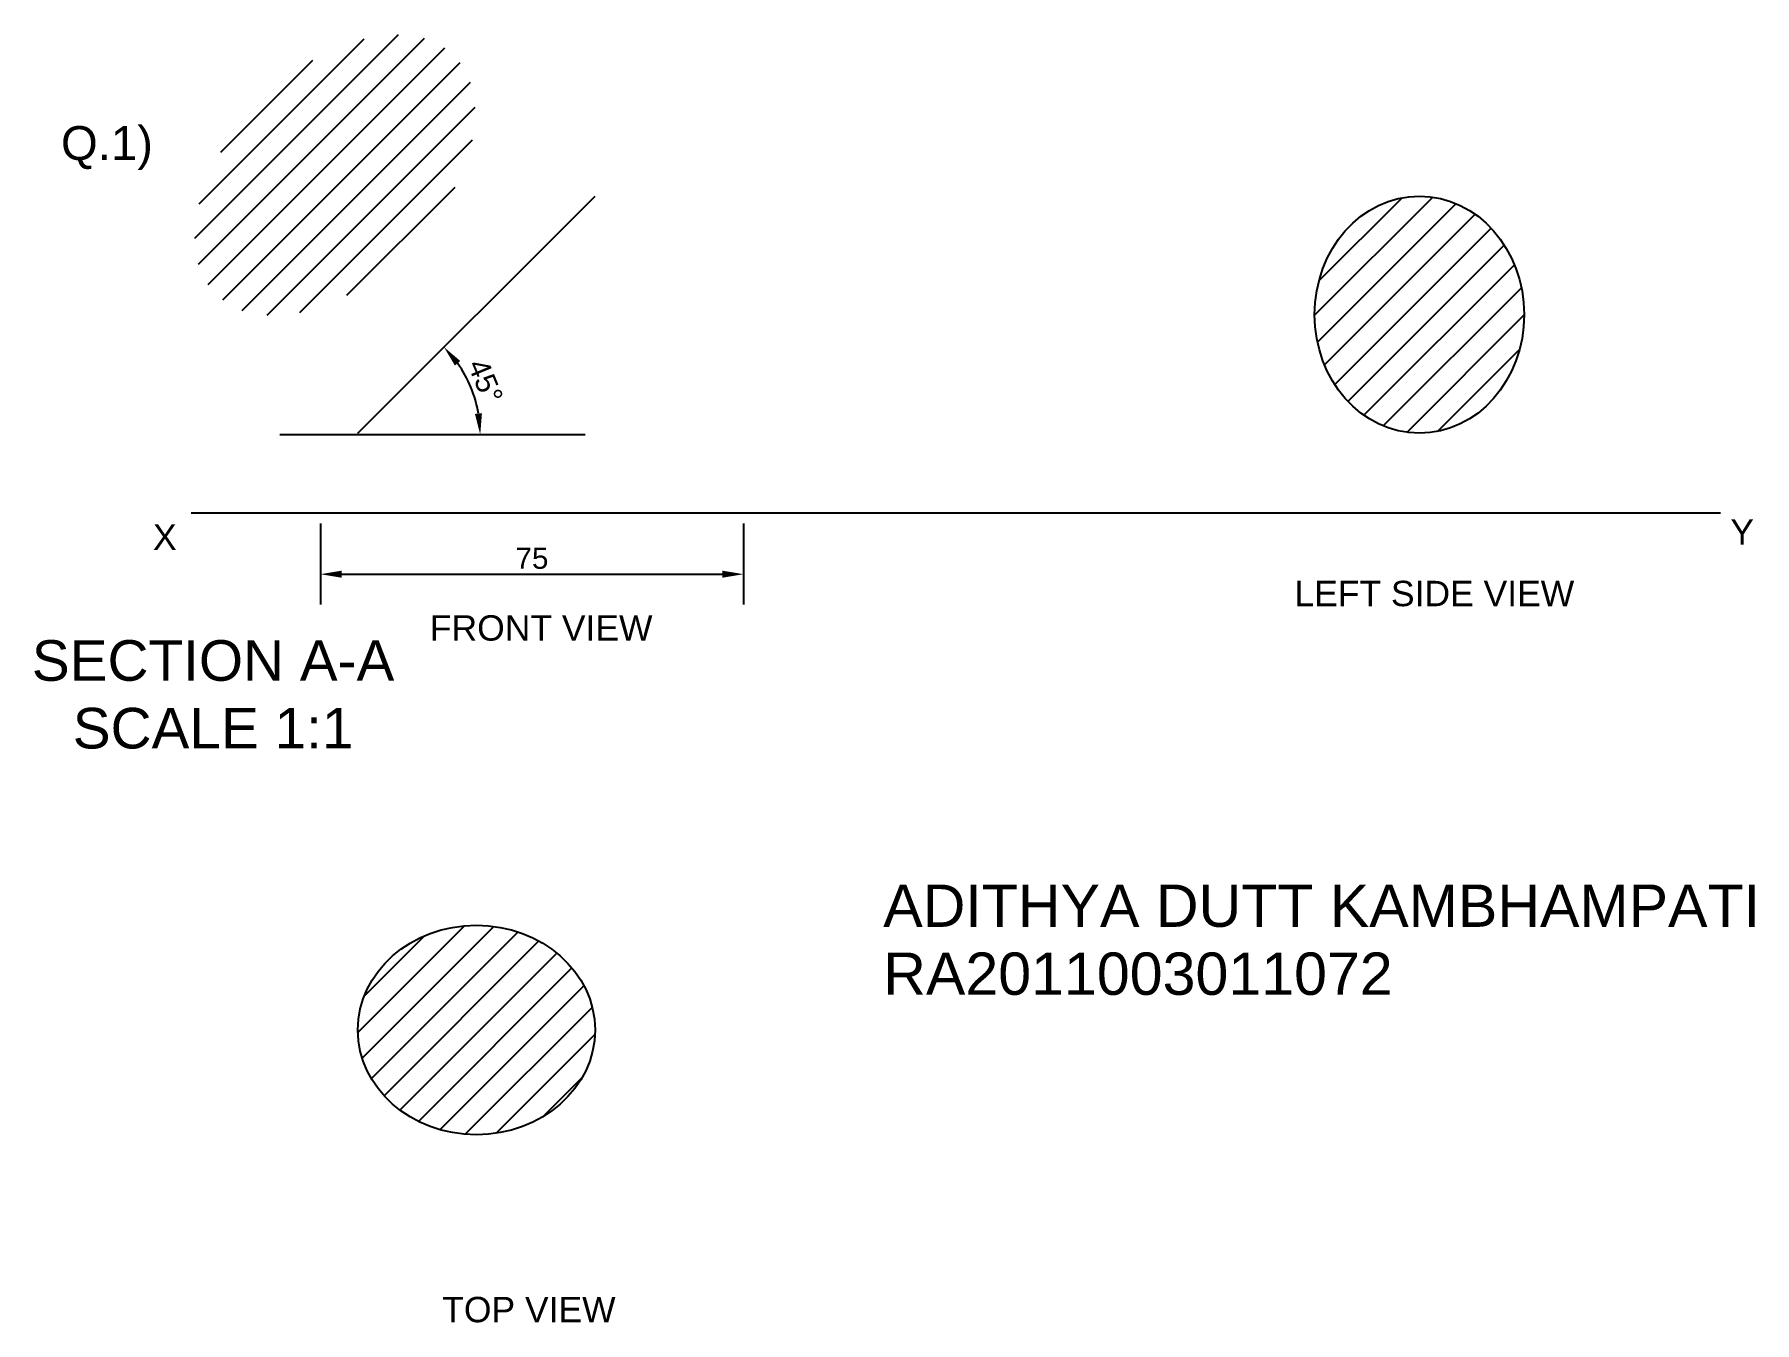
# Paper-space layout 'q1' of a CAD drawing. Header units: millimetres, sheet in inches. Extents: x 0.2 to 10.4, y 0.6 to 8.2.
import ezdxf

# ---------------------------------------------------------------- set-up
doc = ezdxf.new("R2010")
doc.units = ezdxf.units.MM
doc.header["$MEASUREMENT"] = 0
doc.layers.add('MD_Annotation', color=7, linetype='Continuous', lineweight=25)
doc.layers.add('MD_Hatching', color=7, linetype='Continuous', lineweight=25)
doc.styles.get("Standard").update_dxf_attribs({"font": 'arial.ttf'})
doc.dimstyles.new('', dxfattribs={"dimtxt": 0.125, "dimasz": 0.125, "dimexe": 0.18, "dimexo": 0.0625, "dimgap": 0.03, "dimtad": 1, "dimdec": 0, "dimdsep": 46, "dimtxsty": 'Standard', "dimcen": 2.5, "dimadec": 0, "dimazin": 0, "dimtfac": 1, "dimtdec": 0, "dimtmove": 0, "dimatfit": 3, "dimfxl": 1, "dimtolj": 1, "dimtzin": 0, "dimarcsym": 0})
pattern_1 = [(45, (0, 0), (-0.08838834764831845, 0.08838834764831845), [])]

# ---------------------------------------------------------------- blocks, each defined once
blk = doc.blocks.new('*D12')
at = {"color": 0, "linetype": 'ByBlock', "lineweight": -2, "transparency": 16777216}
for p, q in [((1.878089673283491, 5.282856044103786), (1.878089673283491, 4.803152533609911)), ((4.37808967328349, 5.282856044103786), (4.37808967328349, 4.803152533609911)), ((2.003089673283491, 4.983152533609911), (4.25308967328349, 4.983152533609911))]:
    blk.add_line(p, q, dxfattribs=at)
at = {"color": 0, "transparency": 16777216}
for points in [[(2.003089673283491, 5.003985866943244), (2.003089673283491, 4.962319200276577), (1.878089673283491, 4.983152533609911)], [(4.25308967328349, 5.003985866943244), (4.25308967328349, 4.962319200276577), (4.37808967328349, 4.983152533609911)]]:
    blk.add_solid(points, dxfattribs=at)
at = {"layer": 'Defpoints', "color": 0, "transparency": 16777216}
for p in [(1.878089673283491, 5.345356044103786), (4.37808967328349, 5.345356044103786), (4.37808967328349, 4.983152533609911)]:
    blk.add_point(p, dxfattribs=at)
at = {"color": 0, "transparency": 16777216, "insert": (3.128089673283491, 5.076718358985081), "char_height": 0.125, "attachment_point": 5}
blk.add_mtext('\\A1;75', dxfattribs=at)
blk = doc.blocks.new('*D13')
at = {"color": 0, "linetype": 'ByBlock', "lineweight": -2, "transparency": 16777216}
blk.add_arc((2.090462514114549, 5.807728884934853), 0.7319066880848237, 9.797294471295267, 35.20270552870461, dxfattribs=at)
at = {"color": 0, "transparency": 16777216}
for points in [[(2.672580861961679, 6.216232174640854), (2.704451953329292, 6.24307141170431), (2.607998696455116, 6.325265067275419)], [(2.832452262977788, 5.934051328162953), (2.79093779161849, 5.930493269862541), (2.822369202199373, 5.807728884934853)]]:
    blk.add_solid(points, dxfattribs=at)
at = {"layer": 'Defpoints', "color": 0, "transparency": 16777216}
for p in [(3.5004300988154, 7.217696469635699), (2.797430086569379, 5.997160275049115), (1.637333517060285, 5.807728884934853), (2.098677908577605, 5.815944279397909), (3.441750940990915, 5.807728884934853)]:
    blk.add_point(p, dxfattribs=at)
at = {"color": 0, "transparency": 16777216, "insert": (2.853099673950886, 6.123623539708761), "char_height": 0.125, "attachment_point": 5, "rotation": 292.5}
blk.add_mtext('\\A1;45°', dxfattribs=at)

psp = doc.layouts.new('q1')

# ---------------------------------------------------------------- hatches: boundary and pattern name
h = psp.add_hatch()
h.set_pattern_fill('ANSI31', color=256)
h.set_pattern_definition(pattern_1)
edge = h.paths.add_edge_path()
edge.add_ellipse((2.799554003696503, 2.289755135404246), major_axis=(0.7008760951188986, 1.820765760385257e-13), ratio=0.8833308765688881, start_angle=0, end_angle=360)
edge = h.paths.add_edge_path()
edge.add_ellipse((8.371259623072158, 6.516820374516474), major_axis=(-3.720304859775222e-13, 0.7008760951185654), ratio=0.8833308765693509, start_angle=0, end_angle=360)
at = {"layer": 'MD_Hatching'}
h = psp.add_hatch(dxfattribs=at)
h.set_pattern_fill('ANSI31', color=256, style=0)
h.set_pattern_definition(pattern_1)
edge = h.paths.add_edge_path(flags=0)
edge.add_ellipse((1.964974202501017, 7.34278958857761), major_axis=(-0.7028015781961396, -0.7049837923503786), ratio=0.6230939093792399, start_angle=0, end_angle=360)

# ---------------------------------------------------------------- linework, layer by layer
for p, q in [((2.098677908577605, 5.815944279397909), (3.5004300988154, 7.217696469635699)), ((1.637333517060284, 5.807728884934853), (3.441750940990914, 5.807728884934853)), ((1.113470343883577, 5.345356044103786), (10.15010932080881, 5.345356044103786))]:
    psp.add_line(p, q)
for centre, major_axis, ratio in [((8.371259623072158, 6.516820374516474), (-3.720304859775222e-13, 0.7008760951185654), 0.8833308765693509), ((2.799554003696503, 2.289755135404246), (0.7008760951188986, 1.820765760385257e-13), 0.8833308765688881)]:
    psp.add_ellipse(centre, major_axis=major_axis, ratio=ratio)

# ---------------------------------------------------------------- texts
for s, height, p in [('Q.1)', 0.2, (0.3452868912577571, 7.430914184888408)), ('Y', 0.15, (10.20831636162154, 5.157641358615471)), ('X', 0.15, (0.8888991199029874, 5.127007899332419)), ('LEFT SIDE VIEW', 0.15, (7.63265593812902, 4.79412302166234)), ('FRONT VIEW', 0.15, (2.524990468822423, 4.590552743449845)), ('ADITHYA DUTT KAMBHAMPATI', 0.25, (5.203535640434396, 2.899188779743209)), ('RA2011003011072', 0.25, (5.203535640434396, 2.497585778378953)), ('TOP VIEW', 0.15, (2.59774923748202, 0.5627692929077703))]:
    psp.add_text(s, height=height).set_placement(p)
at = {"layer": 'MD_Annotation', "insert": (1.24405272284622, 4.593318959135299), "char_height": 0.24, "width": 2.248240109140518, "attachment_point": 2}
psp.add_mtext('SECTION A-A\\PSCALE 1:1', dxfattribs=at)

# ---------------------------------------------------------------- dimensions: what is measured, and where the dimension line sits
dim = psp.add_angular_dim_2l(base=(2.797430086569379, 5.997160275049115), line1=((2.098677908577605, 5.815944279397909), (3.5004300988154, 7.217696469635699)), line2=((1.637333517060284, 5.807728884934853), (3.441750940990914, 5.807728884934853)), dimstyle='')
dim.commit()
dim.dimension.update_dxf_attribs({"geometry": '*D13', "text_midpoint": (2.853099673950886, 6.123623539708761)})
dim = psp.add_linear_dim(base=(4.37808967328349, 4.983152533609911), p1=(1.878089673283491, 5.345356044103786), p2=(4.37808967328349, 5.345356044103786), dimstyle='', override={"dimlfac": -30})
dim.commit()
dim.dimension.update_dxf_attribs({"geometry": '*D12', "text_midpoint": (3.128089673283491, 5.076718358985081)})

doc.saveas('drawing.dxf')
